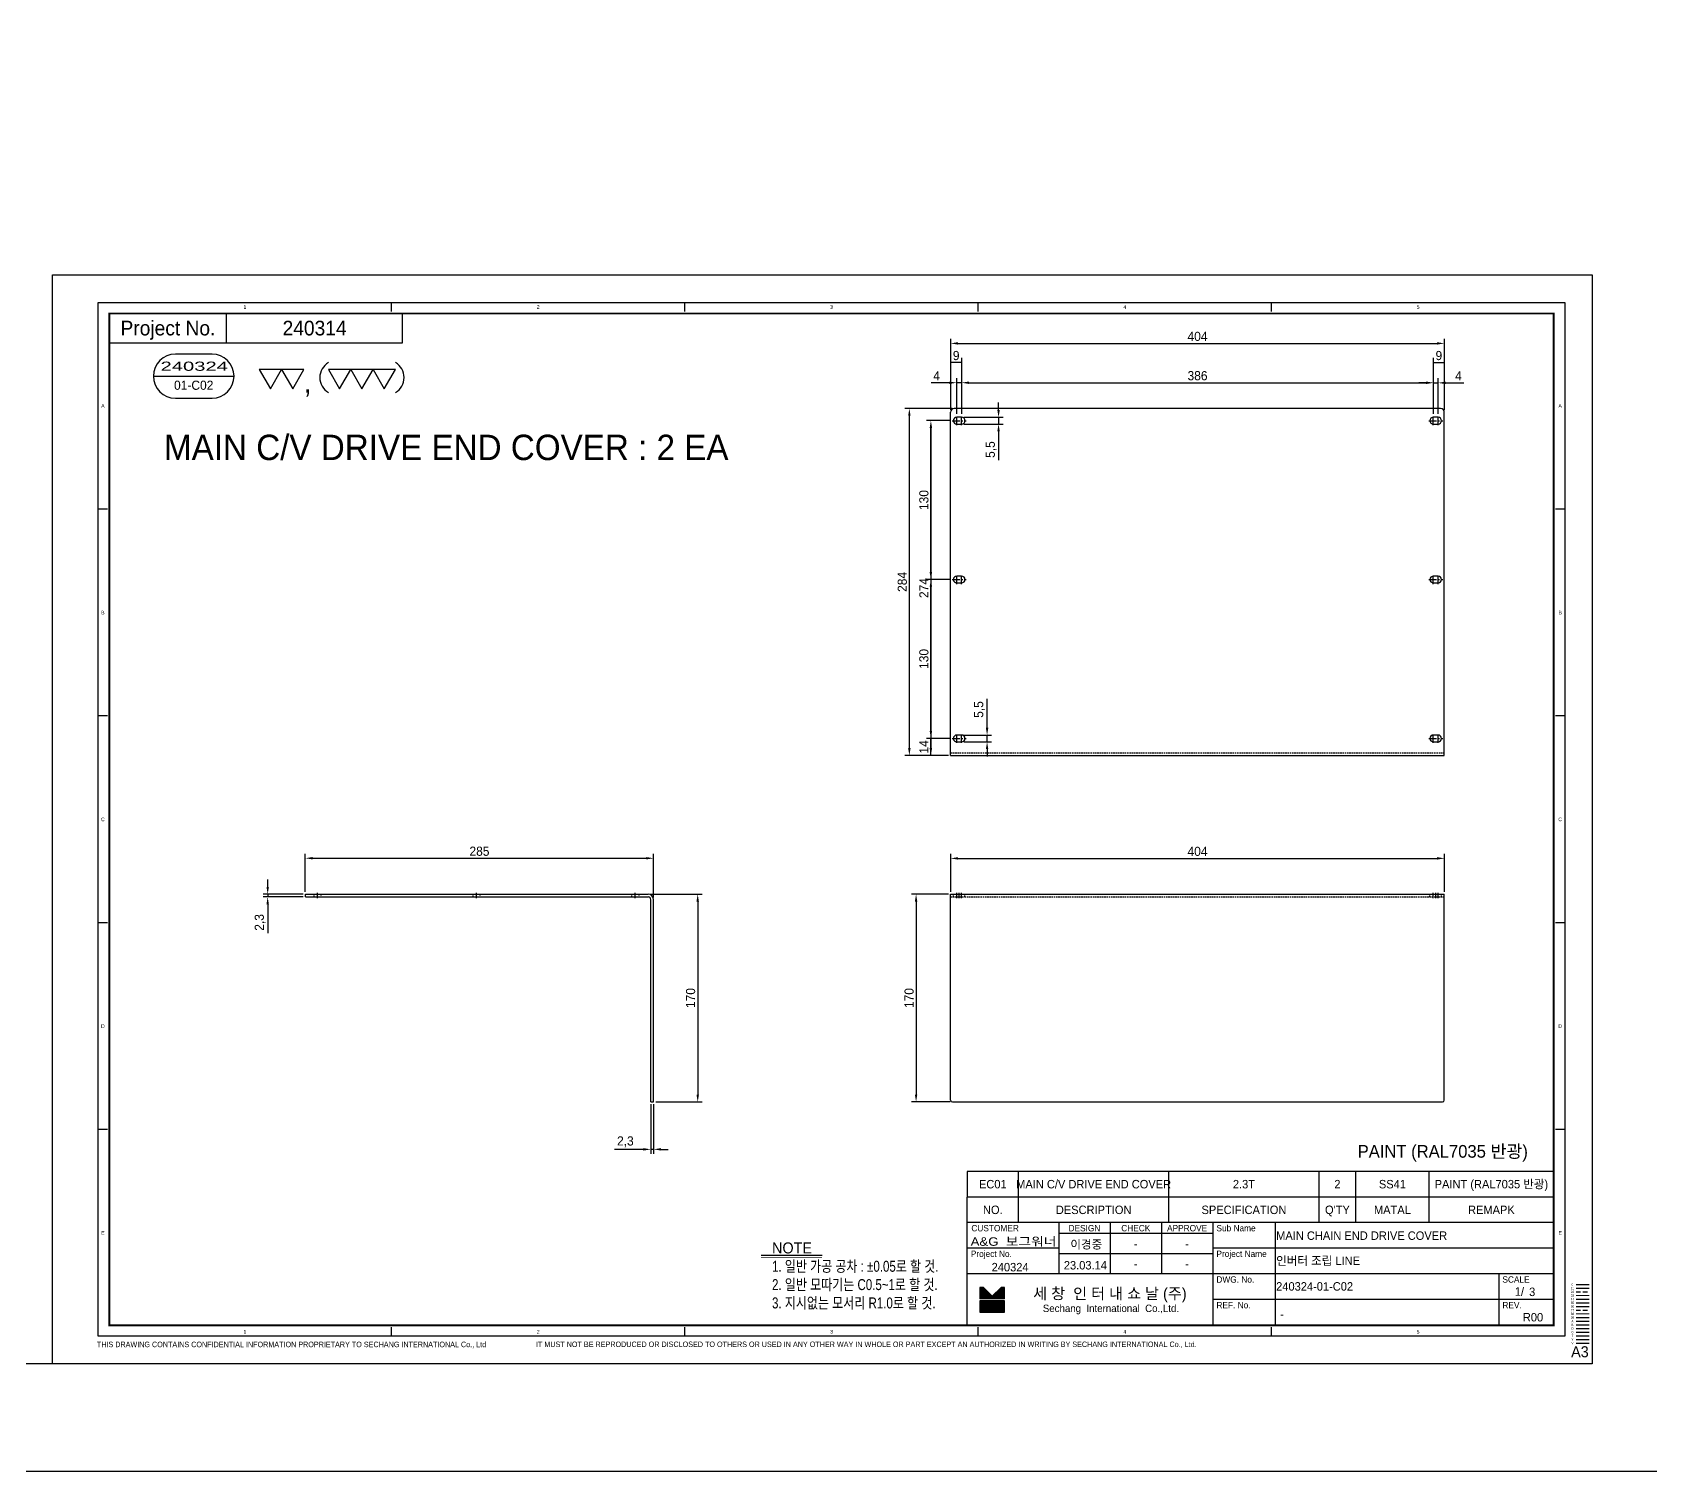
# Model space of a CAD drawing. Header units: inches. Extents: x 0 to 77285, y -118 to 40065.
# Drawn here: x 72683 to 74008, y 7894 to 9072 of the extents above; entities that cross this region are included whole.
import ezdxf
from ezdxf.enums import TextEntityAlignment as Align

# ---------------------------------------------------------------- set-up
doc = ezdxf.new("R2010")
doc.units = ezdxf.units.IN
doc.header["$LTSCALE"] = 5
doc.header["$MEASUREMENT"] = 0
for name, pattern in [('CENTER', [2, 1.25, -0.25, 0.25, -0.25]), ('HIDDEN', [0.375, 0.25, -0.125]), ('PHANTOM', [2.5, 1.25, -0.25, 0.25, -0.25, 0.25, -0.25])]:
    doc.linetypes.add(name, pattern=pattern)
for name, color, linetype in [('11', 1, 'CENTER'), ('22', 2, 'HIDDEN'), ('44', 4, 'Continuous'), ('55', 5, 'Continuous'), ('66', 6, 'PHANTOM'), ('77', 40, 'HIDDEN'), ('99', 181, 'Continuous'), ('A', 8, 'Continuous'), ('B', 123, 'Continuous'), ('D', 3, 'Continuous'), ('G', 231, 'Continuous'), ('T', 3, 'Continuous'), ('VV', 1, 'Continuous'), ('Y', 60, 'Continuous')]:
    doc.layers.add(name, color=color, linetype=linetype)
doc.layers.add('33', color=3, linetype='PHANTOM', lineweight=9)
doc.layers.add('88', color=35, linetype='Continuous', lineweight=5)
doc.styles.add('SCI', font='')
doc.styles.get('SCI').set_extended_font_data('Gulim')
doc.dimstyles.new('SCH', dxfattribs={"dimtxt": 2.5, "dimasz": 2, "dimexe": 1.25, "dimexo": 0.625, "dimtad": 1, "dimdec": 8, "dimtxsty": 'SCI', "dimcen": 2.5, "dimclrd": 4, "dimclre": 4, "dimclrt": 7, "dimadec": 8, "dimazin": 2, "dimtfac": 1, "dimtdec": 8, "dimtmove": 0, "dimatfit": 3, "dimfxl": 1, "dimarcsym": 0})

# ---------------------------------------------------------------- blocks, each defined once
blk = doc.blocks.new('A$Cb723b649')
for p, q in [((0, 0), (280.4, 0)), ((0, -2.3), (0, 0)), ((0, -2.3), (280.4, -2.3)), ((282.7, -170), (282.7, -4.6)), ((285, -170), (285, -4.6)), ((282.7, -170), (285, -170))]:
    blk.add_line(p, q)
for radius in [4.6, 2.3]:
    blk.add_arc((280.4, -4.6), radius, 0, 90)
at = {"layer": '11'}
for p, q in [((10, -3.3), (10, 1)), ((140, -3.3), (140, 1)), ((270, -3.3), (270, 1))]:
    blk.add_line(p, q, dxfattribs=at)
at = {"layer": '22'}
for p, q in [((7.25, -2.3), (7.25, 0)), ((12.75, 0), (12.75, -2.3)), ((137.25, -2.3), (137.25, 0)), ((142.75, 0), (142.75, -2.3)), ((267.25, -2.3), (267.25, 0)), ((272.75, 0), (272.75, -2.3))]:
    blk.add_line(p, q, dxfattribs=at)
blk = doc.blocks.new('A$Ca315bca4')
for p, q in [((0, 0), (404, 0)), ((0, -168.5), (0, 0)), ((404, -168.5), (404, 0)), ((1.5, -170), (402.5, -170))]:
    blk.add_line(p, q)
for centre, start, end in [((1.5, -168.5), 180, 270), ((402.5, -168.5), 270, 0)]:
    blk.add_arc(centre, 1.5, start, end)
at = {"layer": '11'}
for p, q in [((5, -3.3), (5, 1)), ((7, -3.3), (7, 1)), ((9, -3.3), (9, 1)), ((395, -3.3), (395, 1)), ((397, -3.3), (397, 1)), ((399, -3.3), (399, 1))]:
    blk.add_line(p, q, dxfattribs=at)
at = {"layer": '22'}
for p, q in [((2.25, -2.3), (2.25, 0)), ((11.75, -2.3), (11.75, 0)), ((392.25, -2.3), (392.25, 0)), ((401.75, -2.3), (401.75, 0)), ((0, -2.3), (404, -2.3))]:
    blk.add_line(p, q, dxfattribs=at)
blk = doc.blocks.new('A$Ccb95b0f3')
for p, q in [((221, 0), (-177, 0)), ((-180, -284), (-180, -3)), ((224, -284), (224, -3)), ((-180, -284), (224, -284))]:
    blk.add_line(p, q)
for points in [[(-175, -7.25, 1), (-175, -12.75), (-171, -12.75, 1), (-171, -7.25)], [(215, -7.25, 1), (215, -12.75), (219, -12.75, 1), (219, -7.25)], [(-175, -137.25, 1), (-175, -142.75), (-171, -142.75, 1), (-171, -137.25)], [(215, -137.25, 1), (215, -142.75), (219, -142.75, 1), (219, -137.25)], [(-175, -267.25, 1), (-175, -272.75), (-171, -272.75, 1), (-171, -267.25)], [(215, -267.25, 1), (215, -272.75), (219, -272.75, 1), (219, -267.25)]]:
    blk.add_lwpolyline(points, format="xyb", close=True)
for centre, start, end in [((-177, -3), 90, 180), ((221, -3), 0, 90)]:
    blk.add_arc(centre, 3, start, end)
at = {"layer": '11'}
for p, q in [((-178.75, -10), (-167.25, -10)), ((-175, -13.75), (-175, -6.25)), ((-171, -13.75), (-171, -6.25)), ((211.25, -10), (222.75, -10)), ((215, -13.75), (215, -6.25)), ((219, -13.75), (219, -6.25)), ((-178.75, -140), (-167.25, -140)), ((-175, -143.75), (-175, -136.25)), ((-171, -143.75), (-171, -136.25)), ((211.25, -140), (222.75, -140)), ((215, -143.75), (215, -136.25)), ((219, -143.75), (219, -136.25)), ((-178.75, -270), (-167.25, -270)), ((-175, -273.75), (-175, -266.25)), ((-171, -273.75), (-171, -266.25)), ((211.25, -270), (222.75, -270)), ((215, -273.75), (215, -266.25)), ((219, -273.75), (219, -266.25))]:
    blk.add_line(p, q, dxfattribs=at)
at = {"layer": '22'}
blk.add_line((-180, -281.7), (224, -281.7), dxfattribs=at)
blk = doc.blocks.new('J2')
for p, q in [((0, 2.25), (-2.6, 2.25)), ((-2.6, 2.25), (-1.3, 0)), ((-1.3, 0), (0, 2.25)), ((2.6, 2.25), (0, 2.25)), ((0, 2.25), (1.3, 0)), ((1.3, 0), (2.6, 2.25))]:
    blk.add_line(p, q)
blk = doc.blocks.new('J3')
for p, q in [((-3.9, 2.25), (-2.6, 0)), ((-1.3, 2.25), (-3.9, 2.25)), ((-2.6, 0), (-1.3, 2.25)), ((-1.3, 2.25), (0, 0)), ((1.3, 2.25), (-1.3, 2.25)), ((0, 0), (1.3, 2.25)), ((1.3, 2.25), (2.6, 0)), ((3.9, 2.25), (1.3, 2.25)), ((2.6, 0), (3.9, 2.25))]:
    blk.add_line(p, q)
blk = doc.blocks.new('A$C645fd8c3')
at = {"linetype": 'Continuous'}
h = blk.add_hatch(dxfattribs=at)
h.set_pattern_fill('ANSI31', color=5, scale=0.563055, style=0)
h.set_pattern_definition([(45, (-482.600826, -378.99261), (-0.04976753, 0.04976753), [])])
h.paths.add_polyline_path([(259.73, -279.27), (259.73, -276.17), (258.74, -276.17), (256.35, -278.56), (253.96, -276.17), (252.97, -276.17), (252.97, -279.27)])
h.paths.add_polyline_path([(252.97, -279.83), (252.97, -282.93), (259.73, -282.93), (259.73, -279.83)])
at = {"color": 2}
for p, q in [((12.5, -289.5), (12.5, -7.5)), ((12.5, -7.5), (412.5, -7.5)), ((92.5, -10), (92.5, -7.5)), ((172.5, -10), (172.5, -7.5)), ((252.5, -10), (252.5, -7.5)), ((332.5, -10), (332.5, -7.5)), ((412.5, -7.5), (412.5, -289.5)), ((15, -63.9), (12.5, -63.9)), ((412.5, -63.9), (410, -63.9)), ((15, -120.3), (12.5, -120.3)), ((412.5, -120.3), (410, -120.3)), ((15, -176.7), (12.5, -176.7)), ((412.5, -176.7), (410, -176.7)), ((15, -233.1), (12.5, -233.1)), ((412.5, -233.1), (410, -233.1)), ((412.5, -289.5), (12.5, -289.5)), ((92.5, -289.5), (92.5, -287)), ((172.5, -289.5), (172.5, -287)), ((252.5, -289.5), (252.5, -287)), ((332.5, -289.5), (332.5, -287))]:
    blk.add_line(p, q, dxfattribs=at)
at = {"color": 40}
for p, q in [((47.5, -18.5), (47.5, -10.5)), ((95.5, -18.5), (95.5, -10.5))]:
    blk.add_line(p, q, dxfattribs=at)
at = {"color": 7, "linetype": 'Continuous'}
blk.add_line((27.52, -27.62), (49.52, -27.62), dxfattribs=at)
for p, q in [((409.5, -244.5), (249.5, -244.5)), ((249.5, -244.5), (249.5, -251.5)), ((249.5, -286.5), (249.5, -251.5)), ((409.5, -251.5), (249.5, -251.5)), ((409.5, -258.5), (249.5, -258.5)), ((316.5, -258.5), (316.5, -286.5)), ((316.5, -261.5), (274.5, -261.5)), ((316.5, -267), (274.5, -267)), ((415.59, -275.4), (419.2, -275.4))]:
    blk.add_line(p, q)
at = {"color": 3}
for p, q in [((263.5, -251.5), (263.5, -244.5)), ((304.5, -251.5), (304.5, -244.5)), ((345.5, -251.5), (345.5, -244.5)), ((355.5, -251.5), (355.5, -244.5)), ((375.5, -251.5), (375.5, -244.5)), ((263.5, -258.5), (263.5, -251.5)), ((304.5, -258.5), (304.5, -251.5)), ((345.5, -258.5), (345.5, -251.5)), ((355.5, -258.5), (355.5, -251.5)), ((375.5, -258.5), (375.5, -251.5)), ((274.5, -258.5), (274.5, -272.5)), ((288.5, -258.5), (288.5, -272.5)), ((302.5, -258.5), (302.5, -272.5)), ((333.5, -258.5), (333.5, -286.5)), ((274.5, -265.5), (249.5, -265.5)), ((409.58, -265.5), (316.5, -265.5)), ((409.5, -272.5), (249.5, -272.5)), ((409.58, -279.5), (316.5, -279.5))]:
    blk.add_line(p, q, dxfattribs=at)
at = {"color": 5, "linetype": 'Continuous'}
for p, q in [((252.97, -276.17), (252.97, -279.27)), ((253.96, -276.17), (252.97, -276.17)), ((253.96, -276.17), (256.35, -278.56)), ((258.74, -276.17), (256.35, -278.56)), ((259.73, -276.17), (258.74, -276.17)), ((259.73, -279.27), (259.73, -276.17)), ((259.73, -279.27), (252.97, -279.27)), ((252.97, -279.83), (252.97, -282.93)), ((259.73, -279.83), (252.97, -279.83)), ((259.73, -282.93), (259.73, -279.83)), ((252.97, -282.93), (259.73, -282.93))]:
    blk.add_line(p, q, dxfattribs=at)
at = {"color": 40, "const_width": 0.5}
blk.add_lwpolyline([(15.5, -286.5), (15.5, -10.5), (409.5, -10.5), (409.5, -286.5)], close=True, dxfattribs=at)
at = {"color": 40}
blk.add_lwpolyline([(15.5, -18.5), (95.5, -18.5)], dxfattribs=at)
blk.add_lwpolyline([(33.52, -21.62, 1), (33.52, -33.62), (43.52, -33.62, 1), (43.52, -21.62)], format="xyb", close=True)
at = {"const_width": 0.257}
blk.add_lwpolyline([(193.31, -268.04), (209.91, -268.04)], dxfattribs=at)
at = {"color": 3}
blk.add_lwpolyline([(193.31, -267.35), (209.91, -267.35)], dxfattribs=at)
for centre, start, end in [((77.61, -27.99), 120, 240), ((91.22, -27.99), 300, 60)]:
    blk.add_arc(centre, 4.69, start, end)
at = {"layer": '11'}
blk.add_line((415.59, -276.4), (419.2, -276.4), dxfattribs=at)
at = {"layer": '22'}
blk.add_line((415.59, -277.4), (419.2, -277.4), dxfattribs=at)
at = {"layer": '33'}
blk.add_line((415.59, -278.4), (419.2, -278.4), dxfattribs=at)
at = {"layer": '44'}
blk.add_line((415.59, -279.4), (419.2, -279.4), dxfattribs=at)
at = {"layer": '55'}
blk.add_line((415.59, -280.4), (419.2, -280.4), dxfattribs=at)
at = {"layer": '66'}
blk.add_line((415.59, -281.4), (419.2, -281.4), dxfattribs=at)
at = {"layer": '77'}
blk.add_line((415.59, -282.4), (419.2, -282.4), dxfattribs=at)
at = {"layer": '88'}
blk.add_line((415.59, -283.4), (419.2, -283.4), dxfattribs=at)
at = {"layer": '99'}
blk.add_line((415.59, -284.4), (419.2, -284.4), dxfattribs=at)
at = {"layer": 'A'}
blk.add_line((415.59, -285.4), (419.2, -285.4), dxfattribs=at)
at = {"layer": 'B'}
blk.add_line((415.59, -286.4), (419.2, -286.4), dxfattribs=at)
at = {"layer": 'D'}
blk.add_line((415.59, -287.4), (419.2, -287.4), dxfattribs=at)
at = {"layer": 'Defpoints', "color": 1}
blk.add_lwpolyline([(0, -297), (0, 0), (420, 0), (420, -297)], close=True, dxfattribs=at)
at = {"layer": 'G'}
blk.add_line((415.59, -288.4), (419.2, -288.4), dxfattribs=at)
at = {"layer": 'T'}
for p, q in [((394.5, -272.5), (394.5, -286.5)), ((415.59, -289.4), (419.2, -289.4))]:
    blk.add_line(p, q, dxfattribs=at)
at = {"layer": 'VV'}
blk.add_line((415.59, -291.4), (419.2, -291.4), dxfattribs=at)
at = {"layer": 'Y'}
blk.add_line((415.59, -290.4), (419.2, -290.4), dxfattribs=at)
at = {"xscale": 2.34375, "yscale": 2.34375, "zscale": 2.34375}
for name, p in [('J2', (62.5, -31.03)), ('J3', (84.42, -31.03))]:
    blk.add_blockref(name, p, dxfattribs=at)
at = {"color": 2, "style": 'SCI'}
for s, p in [('1', (52.5, -8.75)), ('2', (132.5, -8.75)), ('3', (212.5, -8.75)), ('4', (292.5, -8.75)), ('5', (372.5, -8.75)), ('A', (13.75, -35.7)), ('A', (411.25, -35.7)), ('B', (13.75, -92.1)), ('B', (411.25, -92.1)), ('C', (13.75, -148.5)), ('C', (411.25, -148.5)), ('D', (13.75, -204.9)), ('D', (411.25, -204.9)), ('E', (13.75, -261.3)), ('E', (411.25, -261.3)), ('E', (411.25, -261.3)), ('1', (52.5, -288.25)), ('2', (132.5, -288.25)), ('3', (212.5, -288.25)), ('4', (292.5, -288.25)), ('5', (372.5, -288.25))]:
    blk.add_text(s, height=1, dxfattribs=at).set_placement(p, align=Align.MIDDLE_CENTER)
at = {"style": 'SCI'}
for s, height, p in [('Project No.', 4, (31.5, -14.5)), (',', 5.86, (69.61, -29.14)), ('NO.', 2.308, (256.5, -255)), ('DESCRIPTION', 2.3077, (284, -255)), ('SPECIFICATION', 2.3077, (325, -255)), ("Q'TY", 2.308, (350.5, -255)), ('MATAL', 2.308, (365.5, -255)), ('REMAPK', 2.308, (392.5, -255)), ('DESIGN', 1.731, (281.5, -260)), ('CHECK', 1.731, (295.5, -260)), ('APPROVE', 1.731, (309.5, -260)), ('이경중', 2.308, (282, -264.44)), ('-', 2.31, (295.5, -264.25)), ('-', 2.31, (309.5, -264.25)), ('세 창  인 터 내 쇼 날 (주)', 3.0296, (288.44, -277.82)), ('0', 0.6, (414.6, -275.37)), ('Sechang  International  Co.,Ltd.', 2.0198, (288.72, -281.87))]:
    blk.add_text(s, height=height, dxfattribs=at).set_placement(p, align=Align.MIDDLE_CENTER)
for s, height, p in [('CUSTOMER', 1.731, (250.65, -260)), ('Sub Name', 1.731, (317.5, -260)), ('Project No.', 1.7308, (250.5, -267)), ('Project Name', 1.7308, (317.5, -267)), ('DWG. No.', 1.731, (317.5, -274)), ('SCALE', 1.731, (395.5, -274)), ('REF. No.', 1.731, (317.5, -281)), ('REV.', 1.731, (395.5, -281))]:
    blk.add_text(s, height=height, dxfattribs=at).set_placement(p, align=Align.MIDDLE_LEFT)
at = {"color": 40, "style": 'SCI'}
for s, height, p in [('-', 2.31, (295.5, -269.75)), ('-', 2.31, (309.5, -269.75)), ('1/', 2.308, (400.15, -277.29))]:
    blk.add_text(s, height=height, dxfattribs=at).set_placement(p, align=Align.MIDDLE_CENTER)
at = {"color": 3, "linetype": 'Continuous', "style": 'SCI'}
for s, p in [('THIS DRAWING CONTAINS CONFIDENTIAL INFORMATION PROPRIETARY TO SECHANG INTERNATIONAL Co., Ltd  ', (12.11, -292.46)), ('IT MUST NOT BE REPRODUCED OR DISCLOSED TO OTHERS OR USED IN ANY OTHER WAY IN WHOLE OR PART EXCEPT AN AUTHORIZED IN WRITING BY SECHANG INTERNATIONAL Co., Ltd.', (131.88, -292.43))]:
    blk.add_text(s, height=1.5, dxfattribs=at).set_placement(p)
at = {"color": 2, "style": 'SCI'}
blk.add_text('A3', height=3, dxfattribs=at).set_placement((419.05, -296.11), align=Align.BOTTOM_RIGHT)
at = {"color": 40, "insert": (196.28, -263.89), "char_height": 3, "attachment_point": 1, "style": 'SCI'}
blk.add_mtext_dynamic_manual_height_columns('NOTE{\\W0.8;\\P1. 일반 가공 공차 : %%P0.05로 할 것.\\P2. 일반 모따기는 C0.5~1로 할 것.\\P3. 지시없는 모서리 R1.0로 할 것.}', width=205.982, gutter_width=1.29, heights=[0], dxfattribs=at)
at = {"layer": '11', "style": 'SCI'}
blk.add_text('11', height=0.6, dxfattribs=at).set_placement((414.6, -276.37), align=Align.MIDDLE_CENTER)
at = {"layer": '22', "style": 'SCI'}
blk.add_text('22', height=0.6, dxfattribs=at).set_placement((414.6, -277.37), align=Align.MIDDLE_CENTER)
at = {"layer": '33', "style": 'SCI'}
blk.add_text('33', height=0.6, dxfattribs=at).set_placement((414.6, -278.37), align=Align.MIDDLE_CENTER)
at = {"layer": '44', "style": 'SCI'}
blk.add_text('44', height=0.6, dxfattribs=at).set_placement((414.6, -279.37), align=Align.MIDDLE_CENTER)
at = {"layer": '55', "style": 'SCI'}
blk.add_text('55', height=0.6, dxfattribs=at).set_placement((414.6, -280.37), align=Align.MIDDLE_CENTER)
at = {"layer": '66', "style": 'SCI'}
blk.add_text('66', height=0.6, dxfattribs=at).set_placement((414.6, -281.37), align=Align.MIDDLE_CENTER)
at = {"layer": '77', "style": 'SCI'}
blk.add_text('77', height=0.6, dxfattribs=at).set_placement((414.6, -282.37), align=Align.MIDDLE_CENTER)
at = {"layer": '88', "style": 'SCI'}
blk.add_text('88', height=0.6, dxfattribs=at).set_placement((414.6, -283.37), align=Align.MIDDLE_CENTER)
at = {"layer": '99', "style": 'SCI'}
blk.add_text('99', height=0.6, dxfattribs=at).set_placement((414.6, -284.37), align=Align.MIDDLE_CENTER)
at = {"layer": 'A', "style": 'SCI'}
blk.add_text('A', height=0.6, dxfattribs=at).set_placement((414.6, -285.37), align=Align.MIDDLE_CENTER)
at = {"layer": 'B', "style": 'SCI'}
blk.add_text('B', height=0.6, dxfattribs=at).set_placement((414.6, -286.37), align=Align.MIDDLE_CENTER)
at = {"layer": 'D', "style": 'SCI'}
blk.add_text('D', height=0.6, dxfattribs=at).set_placement((414.6, -287.37), align=Align.MIDDLE_CENTER)
at = {"layer": 'G', "style": 'SCI'}
blk.add_text('G', height=0.6, dxfattribs=at).set_placement((414.6, -288.37), align=Align.MIDDLE_CENTER)
at = {"layer": 'T', "style": 'SCI'}
blk.add_text('T', height=0.6, dxfattribs=at).set_placement((414.6, -289.37), align=Align.MIDDLE_CENTER)
at = {"layer": 'VV', "style": 'SCI'}
blk.add_text('V', height=0.6, dxfattribs=at).set_placement((414.6, -291.37), align=Align.MIDDLE_CENTER)
at = {"layer": 'Y', "style": 'SCI'}
blk.add_text('Y', height=0.6, dxfattribs=at).set_placement((414.6, -290.37), align=Align.MIDDLE_CENTER)
blk = doc.blocks.new('*D1082')
at = {"color": 4, "lineweight": -2, "transparency": 16777216}
for p, q in [((72876, 8372.4), (72876, 8378.4)), ((72905, 8366.4), (72872.3, 8366.4)), ((72905, 8364.1), (72872.3, 8364.1)), ((72876, 8366.4), (72876, 8364.1)), ((72876, 8358.1), (72876, 8334.4))]:
    blk.add_line(p, q, dxfattribs=at)
at = {"color": 4, "transparency": 16777216}
for points in [[(72875, 8372.4), (72877, 8372.4), (72876, 8366.4)], [(72875, 8358.1), (72877, 8358.1), (72876, 8364.1)]]:
    blk.add_solid(points, dxfattribs=at)
at = {"layer": 'Defpoints', "color": 0, "transparency": 16777216}
for p in [(72876, 8364.1), (72906.8, 8366.4), (72906.8, 8364.1)]:
    blk.add_point(p, dxfattribs=at)
at = {"color": 7, "transparency": 16777216, "insert": (72869.8, 8343.3), "char_height": 7.5, "attachment_point": 5, "rotation": 90, "style": 'SCI'}
blk.add_mtext('2,3', dxfattribs=at)
blk = doc.blocks.new('*D1083')
at = {"color": 4, "lineweight": -2, "transparency": 16777216}
for p, q in [((72906.8, 8368.3), (72906.8, 8399.5)), ((72912.8, 8395.8), (73185.8, 8395.8)), ((73191.8, 8363.7), (73191.8, 8399.5))]:
    blk.add_line(p, q, dxfattribs=at)
at = {"color": 4, "transparency": 16777216}
for points in [[(72912.8, 8396.8), (72912.8, 8394.8), (72906.8, 8395.8)], [(73185.8, 8396.8), (73185.8, 8394.8), (73191.8, 8395.8)]]:
    blk.add_solid(points, dxfattribs=at)
at = {"layer": 'Defpoints', "color": 0, "transparency": 16777216}
for p in [(73191.8, 8395.8), (72906.8, 8366.4), (73191.8, 8361.8)]:
    blk.add_point(p, dxfattribs=at)
at = {"color": 7, "transparency": 16777216, "insert": (73049.3, 8401.5), "char_height": 7.5, "attachment_point": 5, "style": 'SCI'}
blk.add_mtext('285', dxfattribs=at)
blk = doc.blocks.new('*D1084')
at = {"color": 4, "lineweight": -2, "transparency": 16777216}
for p, q in [((73189.1, 8366.4), (73231.6, 8366.4)), ((73227.9, 8360.4), (73227.9, 8202.4)), ((73193.7, 8196.4), (73231.6, 8196.4))]:
    blk.add_line(p, q, dxfattribs=at)
at = {"color": 4, "transparency": 16777216}
for points in [[(73226.9, 8360.4), (73228.9, 8360.4), (73227.9, 8366.4)], [(73226.9, 8202.4), (73228.9, 8202.4), (73227.9, 8196.4)]]:
    blk.add_solid(points, dxfattribs=at)
at = {"layer": 'Defpoints', "color": 0, "transparency": 16777216}
for p in [(73187.2, 8366.4), (73191.8, 8196.4), (73227.9, 8196.4)]:
    blk.add_point(p, dxfattribs=at)
at = {"color": 7, "transparency": 16777216, "insert": (73222.1, 8281.4), "char_height": 7.5, "attachment_point": 5, "rotation": 90, "style": 'SCI'}
blk.add_mtext('170', dxfattribs=at)
blk = doc.blocks.new('*D1085')
at = {"color": 4, "lineweight": -2, "transparency": 16777216}
for p, q in [((73189.5, 8194.6), (73189.5, 8153.9)), ((73191.8, 8194.6), (73191.8, 8153.9)), ((73183.5, 8157.6), (73159.8, 8157.6)), ((73191.8, 8157.6), (73189.5, 8157.6)), ((73197.8, 8157.6), (73203.8, 8157.6))]:
    blk.add_line(p, q, dxfattribs=at)
at = {"color": 4, "transparency": 16777216}
for points in [[(73183.5, 8158.6), (73183.5, 8156.6), (73189.5, 8157.6)], [(73197.8, 8158.6), (73197.8, 8156.6), (73191.8, 8157.6)]]:
    blk.add_solid(points, dxfattribs=at)
at = {"layer": 'Defpoints', "color": 0, "transparency": 16777216}
for p in [(73189.5, 8196.4), (73191.8, 8196.4), (73189.5, 8157.6)]:
    blk.add_point(p, dxfattribs=at)
at = {"color": 7, "transparency": 16777216, "insert": (73168.7, 8163.8), "char_height": 7.5, "attachment_point": 5, "style": 'SCI'}
blk.add_mtext('2,3', dxfattribs=at)
blk = doc.blocks.new('*D1086')
at = {"color": 4, "lineweight": -2, "transparency": 16777216}
for p, q in [((73434.9, 8368.3), (73434.9, 8399.4)), ((73838.9, 8368.3), (73838.9, 8399.4)), ((73440.9, 8395.7), (73832.9, 8395.7))]:
    blk.add_line(p, q, dxfattribs=at)
at = {"color": 4, "transparency": 16777216}
for points in [[(73440.9, 8396.7), (73440.9, 8394.7), (73434.9, 8395.7)], [(73832.9, 8396.7), (73832.9, 8394.7), (73838.9, 8395.7)]]:
    blk.add_solid(points, dxfattribs=at)
at = {"layer": 'Defpoints', "color": 0, "transparency": 16777216}
for p in [(73838.9, 8395.7), (73434.9, 8366.4), (73838.9, 8366.4)]:
    blk.add_point(p, dxfattribs=at)
at = {"color": 7, "transparency": 16777216, "insert": (73636.9, 8401.4), "char_height": 7.5, "attachment_point": 5, "style": 'SCI'}
blk.add_mtext('404', dxfattribs=at)
blk = doc.blocks.new('*D1087')
at = {"color": 4, "lineweight": -2, "transparency": 16777216}
for p, q in [((73433, 8366.4), (73402.9, 8366.4)), ((73406.6, 8360.4), (73406.6, 8202.4)), ((73434.5, 8196.4), (73402.9, 8196.4))]:
    blk.add_line(p, q, dxfattribs=at)
at = {"color": 4, "transparency": 16777216}
for points in [[(73405.6, 8360.4), (73407.6, 8360.4), (73406.6, 8366.4)], [(73405.6, 8202.4), (73407.6, 8202.4), (73406.6, 8196.4)]]:
    blk.add_solid(points, dxfattribs=at)
at = {"layer": 'Defpoints', "color": 0, "transparency": 16777216}
for p in [(73434.9, 8366.4), (73406.6, 8196.4), (73436.4, 8196.4)]:
    blk.add_point(p, dxfattribs=at)
at = {"color": 7, "transparency": 16777216, "insert": (73400.9, 8281.4), "char_height": 7.5, "attachment_point": 5, "rotation": 90, "style": 'SCI'}
blk.add_mtext('170', dxfattribs=at)
blk = doc.blocks.new('*D1088')
at = {"color": 4, "lineweight": -2, "transparency": 16777216}
for p, q in [((73434.2, 8493.9), (73415, 8493.9)), ((73418.7, 8479.9), (73418.7, 8493.9)), ((73433, 8479.9), (73415, 8479.9))]:
    blk.add_line(p, q, dxfattribs=at)
at = {"layer": 'Defpoints', "color": 0, "transparency": 16777216}
for p in [(73418.7, 8493.9), (73436.1, 8493.9), (73434.9, 8479.9)]:
    blk.add_point(p, dxfattribs=at)
at = {"color": 7, "transparency": 16777216, "insert": (73413, 8486.9), "char_height": 7.5, "attachment_point": 5, "rotation": 90, "style": 'SCI'}
blk.add_mtext('14', dxfattribs=at)
blk = doc.blocks.new('*D1117')
at = {"color": 4, "lineweight": -2, "transparency": 16777216}
for p, q in [((73434.2, 8623.9), (73415, 8623.9)), ((73418.7, 8499.9), (73418.7, 8617.9)), ((73434.2, 8493.9), (73415, 8493.9))]:
    blk.add_line(p, q, dxfattribs=at)
at = {"color": 4, "transparency": 16777216}
for points in [[(73417.7, 8617.9), (73419.7, 8617.9), (73418.7, 8623.9)], [(73417.7, 8499.9), (73419.7, 8499.9), (73418.7, 8493.9)]]:
    blk.add_solid(points, dxfattribs=at)
at = {"layer": 'Defpoints', "color": 0, "transparency": 16777216}
for p in [(73418.7, 8623.9), (73436.1, 8623.9), (73436.1, 8493.9)]:
    blk.add_point(p, dxfattribs=at)
at = {"color": 7, "transparency": 16777216, "insert": (73413, 8558.9), "char_height": 7.5, "attachment_point": 5, "rotation": 90, "style": 'SCI'}
blk.add_mtext('130', dxfattribs=at)
blk = doc.blocks.new('*D1118')
at = {"color": 4, "lineweight": -2, "transparency": 16777216}
for p, q in [((73434.2, 8753.9), (73415, 8753.9)), ((73418.7, 8629.9), (73418.7, 8747.9)), ((73434.2, 8623.9), (73415, 8623.9))]:
    blk.add_line(p, q, dxfattribs=at)
at = {"color": 4, "transparency": 16777216}
for points in [[(73417.7, 8747.9), (73419.7, 8747.9), (73418.7, 8753.9)], [(73417.7, 8629.9), (73419.7, 8629.9), (73418.7, 8623.9)]]:
    blk.add_solid(points, dxfattribs=at)
at = {"layer": 'Defpoints', "color": 0, "transparency": 16777216}
for p in [(73418.7, 8753.9), (73436.1, 8753.9), (73436.1, 8623.9)]:
    blk.add_point(p, dxfattribs=at)
at = {"color": 7, "transparency": 16777216, "insert": (73413, 8688.9), "char_height": 7.5, "attachment_point": 5, "rotation": 90, "style": 'SCI'}
blk.add_mtext('130', dxfattribs=at)
blk = doc.blocks.new('*D1119')
at = {"color": 4, "lineweight": -2, "transparency": 16777216}
for p, q in [((73434.2, 8753.9), (73415, 8753.9)), ((73418.7, 8747.9), (73418.7, 8485.9)), ((73433, 8479.9), (73415, 8479.9))]:
    blk.add_line(p, q, dxfattribs=at)
at = {"color": 4, "transparency": 16777216}
for points in [[(73417.7, 8747.9), (73419.7, 8747.9), (73418.7, 8753.9)], [(73417.7, 8485.9), (73419.7, 8485.9), (73418.7, 8479.9)]]:
    blk.add_solid(points, dxfattribs=at)
at = {"layer": 'Defpoints', "color": 0, "transparency": 16777216}
for p in [(73436.1, 8753.9), (73418.7, 8479.9), (73434.9, 8479.9)]:
    blk.add_point(p, dxfattribs=at)
at = {"color": 7, "transparency": 16777216, "insert": (73413, 8616.9), "char_height": 7.5, "attachment_point": 5, "rotation": 90, "style": 'SCI'}
blk.add_mtext('274', dxfattribs=at)
blk = doc.blocks.new('*D1120')
at = {"color": 4, "lineweight": -2, "transparency": 16777216}
for p, q in [((73436, 8763.9), (73397.3, 8763.9)), ((73401.1, 8485.9), (73401.1, 8757.9)), ((73433, 8479.9), (73397.3, 8479.9))]:
    blk.add_line(p, q, dxfattribs=at)
at = {"color": 4, "transparency": 16777216}
for points in [[(73400.1, 8757.9), (73402.1, 8757.9), (73401.1, 8763.9)], [(73400.1, 8485.9), (73402.1, 8485.9), (73401.1, 8479.9)]]:
    blk.add_solid(points, dxfattribs=at)
at = {"layer": 'Defpoints', "color": 0, "transparency": 16777216}
for p in [(73401.1, 8763.9), (73437.9, 8763.9), (73434.9, 8479.9)]:
    blk.add_point(p, dxfattribs=at)
at = {"color": 7, "transparency": 16777216, "insert": (73395.3, 8621.9), "char_height": 7.5, "attachment_point": 5, "rotation": 90, "style": 'SCI'}
blk.add_mtext('284', dxfattribs=at)
blk = doc.blocks.new('*D1121')
at = {"color": 4, "lineweight": -2, "transparency": 16777216}
for p, q in [((73443.9, 8759.5), (73443.9, 8788.6)), ((73449.9, 8784.9), (73823.9, 8784.9)), ((73829.9, 8759.5), (73829.9, 8788.6))]:
    blk.add_line(p, q, dxfattribs=at)
at = {"color": 4, "transparency": 16777216}
for points in [[(73449.9, 8785.9), (73449.9, 8783.9), (73443.9, 8784.9)], [(73823.9, 8785.9), (73823.9, 8783.9), (73829.9, 8784.9)]]:
    blk.add_solid(points, dxfattribs=at)
at = {"layer": 'Defpoints', "color": 0, "transparency": 16777216}
for p in [(73829.9, 8784.9), (73443.9, 8757.6), (73829.9, 8757.6)]:
    blk.add_point(p, dxfattribs=at)
at = {"color": 7, "transparency": 16777216, "insert": (73636.9, 8790.6), "char_height": 7.5, "attachment_point": 5, "style": 'SCI'}
blk.add_mtext('386', dxfattribs=at)
blk = doc.blocks.new('*D1122')
at = {"color": 4, "lineweight": -2, "transparency": 16777216}
for p, q in [((73823.9, 8784.8), (73817.9, 8784.8)), ((73829.9, 8759.5), (73829.9, 8788.5)), ((73829.9, 8784.8), (73833.9, 8784.8)), ((73833.9, 8759.5), (73833.9, 8788.5)), ((73839.9, 8784.8), (73854.9, 8784.8))]:
    blk.add_line(p, q, dxfattribs=at)
at = {"color": 4, "transparency": 16777216}
for points in [[(73823.9, 8785.8), (73823.9, 8783.8), (73829.9, 8784.8)], [(73839.9, 8785.8), (73839.9, 8783.8), (73833.9, 8784.8)]]:
    blk.add_solid(points, dxfattribs=at)
at = {"layer": 'Defpoints', "color": 0, "transparency": 16777216}
for p in [(73833.9, 8784.8), (73829.9, 8757.6), (73833.9, 8757.6)]:
    blk.add_point(p, dxfattribs=at)
at = {"color": 7, "transparency": 16777216, "insert": (73850.4, 8790.5), "char_height": 7.5, "attachment_point": 5, "style": 'SCI'}
blk.add_mtext('4', dxfattribs=at)
blk = doc.blocks.new('*D1123')
at = {"color": 4, "lineweight": -2, "transparency": 16777216}
for p, q in [((73433.9, 8784.9), (73418.9, 8784.9)), ((73439.9, 8759.5), (73439.9, 8788.6)), ((73443.9, 8784.9), (73439.9, 8784.9)), ((73443.9, 8759.5), (73443.9, 8788.6)), ((73449.9, 8784.9), (73455.9, 8784.9))]:
    blk.add_line(p, q, dxfattribs=at)
at = {"color": 4, "transparency": 16777216}
for points in [[(73433.9, 8785.9), (73433.9, 8783.9), (73439.9, 8784.9)], [(73449.9, 8785.9), (73449.9, 8783.9), (73443.9, 8784.9)]]:
    blk.add_solid(points, dxfattribs=at)
at = {"layer": 'Defpoints', "color": 0, "transparency": 16777216}
for p in [(73439.9, 8784.9), (73439.9, 8757.6), (73443.9, 8757.6)]:
    blk.add_point(p, dxfattribs=at)
at = {"color": 7, "transparency": 16777216, "insert": (73423.4, 8790.6), "char_height": 7.5, "attachment_point": 5, "style": 'SCI'}
blk.add_mtext('4', dxfattribs=at)
blk = doc.blocks.new('*D1124')
at = {"color": 4, "lineweight": -2, "transparency": 16777216}
for p, q in [((73434.9, 8762.7), (73434.9, 8820.8)), ((73838.9, 8762.7), (73838.9, 8820.8)), ((73440.9, 8817.1), (73832.9, 8817.1))]:
    blk.add_line(p, q, dxfattribs=at)
at = {"color": 4, "transparency": 16777216}
for points in [[(73440.9, 8818.1), (73440.9, 8816.1), (73434.9, 8817.1)], [(73832.9, 8818.1), (73832.9, 8816.1), (73838.9, 8817.1)]]:
    blk.add_solid(points, dxfattribs=at)
at = {"layer": 'Defpoints', "color": 0, "transparency": 16777216}
for p in [(73838.9, 8817.1), (73434.9, 8760.9), (73838.9, 8760.9)]:
    blk.add_point(p, dxfattribs=at)
at = {"color": 7, "transparency": 16777216, "insert": (73636.9, 8822.8), "char_height": 7.5, "attachment_point": 5, "style": 'SCI'}
blk.add_mtext('404', dxfattribs=at)
blk = doc.blocks.new('*D1125')
at = {"color": 4, "lineweight": -2, "transparency": 16777216}
for p, q in [((73434.9, 8762.7), (73434.9, 8805.2)), ((73443.9, 8801.4), (73434.9, 8801.4)), ((73443.9, 8759.5), (73443.9, 8805.2))]:
    blk.add_line(p, q, dxfattribs=at)
at = {"layer": 'Defpoints', "color": 0, "transparency": 16777216}
for p in [(73434.9, 8801.4), (73434.9, 8760.9), (73443.9, 8757.6)]:
    blk.add_point(p, dxfattribs=at)
at = {"color": 7, "transparency": 16777216, "insert": (73439.4, 8807.1), "char_height": 7.5, "attachment_point": 5, "style": 'SCI'}
blk.add_mtext('9', dxfattribs=at)
blk = doc.blocks.new('*D1126')
at = {"color": 4, "lineweight": -2, "transparency": 16777216}
for p, q in [((73829.9, 8759.5), (73829.9, 8805.2)), ((73829.9, 8801.4), (73838.9, 8801.4)), ((73838.9, 8762.7), (73838.9, 8805.2))]:
    blk.add_line(p, q, dxfattribs=at)
at = {"layer": 'Defpoints', "color": 0, "transparency": 16777216}
for p in [(73838.9, 8801.4), (73829.9, 8757.6), (73838.9, 8760.9)]:
    blk.add_point(p, dxfattribs=at)
at = {"color": 7, "transparency": 16777216, "insert": (73834.4, 8807.1), "char_height": 7.5, "attachment_point": 5, "style": 'SCI'}
blk.add_mtext('9', dxfattribs=at)
blk = doc.blocks.new('*D1133')
at = {"color": 4, "lineweight": -2, "transparency": 16777216}
for p, q in [((73474.1, 8762.6), (73474.1, 8768.6)), ((73445.7, 8756.6), (73477.9, 8756.6)), ((73474.1, 8756.6), (73474.1, 8751.1)), ((73445.7, 8751.1), (73477.9, 8751.1)), ((73474.1, 8745.1), (73474.1, 8721.4))]:
    blk.add_line(p, q, dxfattribs=at)
at = {"color": 4, "transparency": 16777216}
for points in [[(73473.1, 8762.6), (73475.1, 8762.6), (73474.1, 8756.6)], [(73473.1, 8745.1), (73475.1, 8745.1), (73474.1, 8751.1)]]:
    blk.add_solid(points, dxfattribs=at)
at = {"layer": 'Defpoints', "color": 0, "transparency": 16777216}
for p in [(73443.9, 8756.6), (73443.9, 8751.1), (73474.1, 8751.1)]:
    blk.add_point(p, dxfattribs=at)
at = {"color": 7, "transparency": 16777216, "insert": (73468, 8730.2), "char_height": 7.5, "attachment_point": 5, "rotation": 90, "style": 'SCI'}
blk.add_mtext('5,5', dxfattribs=at)
blk = doc.blocks.new('*D1134')
at = {"color": 4, "lineweight": -2, "transparency": 16777216}
for p, q in [((73464.7, 8502.6), (73464.7, 8526.3)), ((73445.7, 8496.6), (73468.4, 8496.6)), ((73445.7, 8491.1), (73468.4, 8491.1)), ((73464.7, 8491.1), (73464.7, 8496.6)), ((73464.7, 8485.1), (73464.7, 8479.1))]:
    blk.add_line(p, q, dxfattribs=at)
at = {"color": 4, "transparency": 16777216}
for points in [[(73463.7, 8502.6), (73465.7, 8502.6), (73464.7, 8496.6)], [(73463.7, 8485.1), (73465.7, 8485.1), (73464.7, 8491.1)]]:
    blk.add_solid(points, dxfattribs=at)
at = {"layer": 'Defpoints', "color": 0, "transparency": 16777216}
for p in [(73443.9, 8496.6), (73443.9, 8491.1), (73464.7, 8496.6)]:
    blk.add_point(p, dxfattribs=at)
at = {"color": 7, "transparency": 16777216, "insert": (73458.5, 8517.5), "char_height": 7.5, "attachment_point": 5, "rotation": 90, "style": 'SCI'}
blk.add_mtext('5,5', dxfattribs=at)

msp = doc.modelspace()

# ---------------------------------------------------------------- linework, layer by layer
msp.add_line((72699.88684104, 7982.10531392), (72604.93503237, 7982.10531392))
msp.add_lwpolyline([(71242.24907534, 10249.29398059), (77285.27826116, 10249.29398059), (77285.27826116, 7893.88231842), (71242.24907534, 7893.88231842)], close=True)

# ---------------------------------------------------------------- block references
at = {"color": 3, "xscale": 3, "yscale": 3, "zscale": 3}
msp.add_blockref('A$C645fd8c3', (72699.88684104, 8873.10531392), dxfattribs=at)
for name, p in [('A$Ccb95b0f3', (73614.86791335, 8763.85209872)), ('A$Cb723b649', (72906.835185, 8366.43080246)), ('A$Ca315bca4', (73434.86791335, 8366.43080246))]:
    msp.add_blockref(name, p)

# ---------------------------------------------------------------- texts
at = {"style": 'SCI'}
for s, height, p in [('240314', 12, (72914.38684104, 8829.60531392)), ('01-C02', 7.5, (72815.4584703, 8782.85556589)), ('MAIN C/V DRIVE END COVER : 2 EA', 20.7692307692, (73022.12802648, 8731.99550992)), ('PAINT (RAL7035 반광)', 10.3846153846, (73837.59340626, 8155.95774539)), ('EC01', 6.923076923, (73469.38684104, 8129.10531392)), ('MAIN C/V DRIVE END COVER', 6.9230769231, (73551.88684104, 8129.10531392)), ('2.3T', 6.923076923, (73674.88684104, 8129.10531392)), ('2', 6.92307692, (73751.38684104, 8129.10531392)), ('SS41', 6.923076923, (73796.38684104, 8129.10531392)), ('PAINT (RAL7035 반광)', 6.9230769231, (73877.38684104, 8129.10531392))]:
    msp.add_text(s, height=height, dxfattribs=at).set_placement(p, align=Align.MIDDLE_CENTER)
at = {"style": 'SCI', "width": 1.564927}
msp.add_text('240324', height=7.5, dxfattribs=at).set_placement((72788.32148151, 8794.66935114), (72843.45858902, 8794.66935114), align=Align.FIT)
at = {"color": 40, "style": 'SCI', "width": 1.12551}
msp.add_text('A&G_보그워너', height=6.923076923, dxfattribs=at).set_placement((73451.2593353, 8078.69218315), (73521.4079961, 8078.69218315), align=Align.FIT)
at = {"color": 40, "style": 'SCI'}
for s, height, p in [('MAIN CHAIN END DRIVE COVER', 6.9230769231, (73701.24799501, 8086.99287337)), ('인버터 조립 LINE', 6.9230769231, (73701.24799501, 8066.45441183)), ('240324-01-C02', 6.9230769231, (73701.24799501, 8045.45441183)), ('3', 6.92307692, (73908.25865985, 8041.00916008)), ('-', 6.92307692, (73704.57400241, 8022.60531392))]:
    msp.add_text(s, height=height, dxfattribs=at).set_placement(p, align=Align.MIDDLE_LEFT)
for s, p in [('240324', (73483.51640878, 8061.20146777)), ('23.03.14', (73545.1155863, 8062.75916008)), ('R00', (73911.42530258, 8020.23992931))]:
    msp.add_text(s, height=6.923076923, dxfattribs=at).set_placement(p, align=Align.MIDDLE_CENTER)

# ---------------------------------------------------------------- dimensions: what is measured, and where the dimension line sits
for base, p1, p2, picture, middle in [((73838.8679133518, 8817.0860671591), (73434.8679133518, 8760.8520987169), (73838.8679133518, 8760.8520987169), '*D1124', (73636.8679133518, 8822.8109340033)), ((73434.8679133518, 8801.4045412988), (73443.8679133518, 8757.6020987169), (73434.8679133518, 8760.8520987169), '*D1125', (73439.3679133518, 8807.1244148008)), ((73838.8679133518, 8801.4045412988), (73829.8679133518, 8757.6020987169), (73838.8679133518, 8760.8520987169), '*D1126', (73834.3679133518, 8807.1244148008)), ((73439.86791335, 8784.88120278), (73443.86791335, 8757.60209872), (73439.86791335, 8757.60209872), '*D1123', (73423.36641535, 8790.60606963)), ((73829.8679133518, 8784.8812027829), (73443.8679133518, 8757.6020987169), (73829.8679133518, 8757.6020987169), '*D1121', (73636.8679133518, 8790.6010762849)), ((73833.86791335, 8784.79257835), (73829.86791335, 8757.60209872), (73833.86791335, 8757.60209872), '*D1122', (73850.36941135, 8790.51744519)), ((73191.8351850028, 8395.796036932), (72906.8351850028, 8366.4308024624), (73191.8351850028, 8361.8308024624), '*D1083', (73049.3351850028, 8401.515910434)), ((73838.8679133518, 8395.6890507082), (73434.8679133518, 8366.4308024624), (73838.8679133518, 8366.4308024624), '*D1086', (73636.8679133518, 8401.4139175524)), ((73189.535185, 8157.64309399), (73191.835185, 8196.43080246), (73189.535185, 8196.43080246), '*D1085', (73168.68947928, 8163.82734832))]:
    dim = msp.add_linear_dim(base=base, p1=p1, p2=p2, dimstyle='SCH', override={"dimscale": 3, "dimcen": 1})
    dim.commit()
    dim.dimension.update_dxf_attribs({"geometry": picture, "text_midpoint": middle})
for base, p1, p2, override, picture, middle in [((73474.132754772, 8751.1020987169), (73443.8679133518, 8756.6020987169), (73443.8679133518, 8751.1020987169), {"dimscale": 3, "dimcen": 1}, '*D1133', (73467.9534937866, 8730.2414129646)), ((73401.0603668562, 8763.8520987169), (73434.8679133518, 8479.8520987169), (73437.8679133518, 8763.8520987169), {"dimscale": 3, "dimcen": 1}, '*D1120', (73395.335500012, 8621.8520987169)), ((73418.7220166302, 8753.8520987169), (73436.1179133518, 8623.8520987169), (73436.1179133518, 8753.8520987169), {"dimscale": 3, "dimcen": 1, "dimtmove": 1}, '*D1118', (73412.9921564437, 8688.8520987169)), ((73418.7220166302, 8479.8520987169), (73436.1179133518, 8753.8520987169), (73434.8679133518, 8479.8520987169), {"dimscale": 3, "dimcen": 1, "dimtmove": 1}, '*D1119', (73412.9921564438, 8616.8520987169)), ((73418.7220166301, 8623.8520987169), (73436.1179133518, 8493.8520987169), (73436.1179133518, 8623.8520987169), {"dimscale": 3, "dimcen": 1, "dimtmove": 1}, '*D1117', (73412.9921564437, 8558.8520987169)), ((73464.673832539, 8496.6020987169), (73443.8679133518, 8491.1020987169), (73443.8679133518, 8496.6020987169), {"dimscale": 3, "dimcen": 1}, '*D1134', (73458.4945715536, 8517.4627844692)), ((73418.7220166301, 8493.8520987169), (73434.8679133518, 8479.8520987169), (73436.1179133518, 8493.8520987169), {"dimscale": 3, "dimcen": 1}, '*D1088', (73412.9921564436, 8486.8520987169)), ((72876.00504192, 8364.13080246), (72906.835185, 8366.43080246), (72906.835185, 8364.13080246), {"dimscale": 3, "dimcen": 1}, '*D1082', (72869.8207876, 8343.28509674)), ((73227.8777274215, 8196.4308024624), (73187.2351850028, 8366.4308024624), (73191.8351850028, 8196.4308024624), {"dimscale": 3, "dimcen": 1}, '*D1084', (73222.147867235, 8281.4308024624)), ((73406.6446436482, 8196.4308024624), (73434.8679133518, 8366.4308024624), (73436.3679133518, 8196.4308024624), {"dimscale": 3, "dimcen": 1}, '*D1087', (73400.9147834618, 8281.4308024624))]:
    dim = msp.add_linear_dim(base=base, p1=p1, p2=p2, angle=90, dimstyle='SCH', override=override)
    dim.commit()
    dim.dimension.update_dxf_attribs({"geometry": picture, "text_midpoint": middle})

doc.saveas('drawing.dxf')
